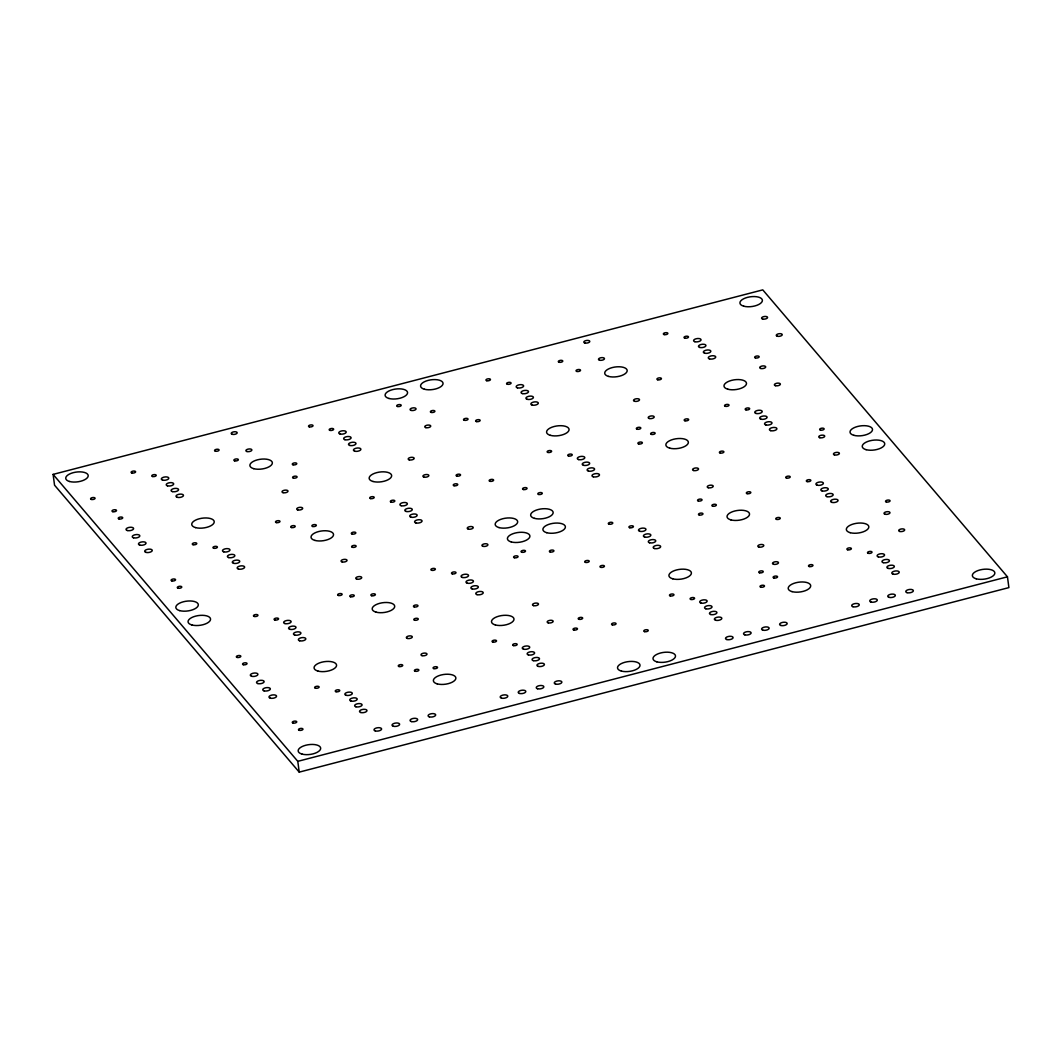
<?xml version="1.0" encoding="UTF-8"?>
<svg xmlns="http://www.w3.org/2000/svg" width="1062" height="1062" viewBox="0 0 1062 1062"><rect width="100%" height="100%" fill="white"/><g stroke="black" fill="none" stroke-linecap="round" stroke-linejoin="round"><path stroke-width="1.5" d="M53.1 474.395L762.768 289.873L1007.453 576.812L1008.9 587.605L299.232 772.127L54.547 485.188L53.1 474.395L297.785 761.335L299.232 772.127M297.785 761.335L1007.453 576.812M899.713 531.451A3.027 1.314 -7.6 0 0 904.625 530.177A3.027 1.314 -7.6 0 0 900.695 529.088A3.027 1.314 -7.6 0 0 899.713 531.451M730.895 519.889A11.337 4.938 -7.6 0 0 749.334 515.097A11.337 4.938 -7.6 0 0 734.612 511.034A11.337 4.938 -7.6 0 0 730.895 519.889M672.777 578.817A11.337 4.938 -7.6 0 0 691.216 574.024A11.337 4.938 -7.6 0 0 676.494 569.962A11.337 4.938 -7.6 0 0 672.777 578.817M792.066 591.627A11.337 4.938 -7.6 0 0 810.505 586.835A11.337 4.938 -7.6 0 0 795.783 582.772A11.337 4.938 -7.6 0 0 792.066 591.627M850.197 532.686A11.337 4.938 -7.6 0 0 868.636 527.894A11.337 4.938 -7.6 0 0 853.914 523.832A11.337 4.938 -7.6 0 0 850.197 532.686M866.114 449.677A11.337 4.938 -7.6 0 0 884.54 444.885A11.337 4.938 -7.6 0 0 869.818 440.823A11.337 4.938 -7.6 0 0 866.114 449.677M546.757 532.712A11.337 4.938 -7.6 0 0 565.196 527.92A11.337 4.938 -7.6 0 0 550.474 523.858A11.337 4.938 -7.6 0 0 546.757 532.712M656.86 661.838A11.337 4.938 -7.6 0 0 675.299 657.046A11.337 4.938 -7.6 0 0 660.577 652.984A11.337 4.938 -7.6 0 0 656.86 661.838M976.217 578.803A11.337 4.938 -7.6 0 0 994.656 574.011A11.337 4.938 -7.6 0 0 979.934 569.949A11.337 4.938 -7.6 0 0 976.217 578.803M608.553 376.413A11.337 4.938 -7.6 0 0 626.992 371.62A11.337 4.938 -7.6 0 0 612.27 367.571A11.337 4.938 -7.6 0 0 608.553 376.413M550.435 435.354A11.337 4.938 -7.6 0 0 568.874 430.561A11.337 4.938 -7.6 0 0 554.152 426.499A11.337 4.938 -7.6 0 0 550.435 435.354M669.724 448.151A11.337 4.938 -7.6 0 0 688.163 443.358A11.337 4.938 -7.6 0 0 673.441 439.296A11.337 4.938 -7.6 0 0 669.724 448.151M727.855 389.223A11.337 4.938 -7.6 0 0 746.294 384.431A11.337 4.938 -7.6 0 0 731.559 380.369A11.337 4.938 -7.6 0 0 727.855 389.223M743.758 306.201A11.337 4.938 -7.6 0 0 762.197 301.409A11.337 4.938 -7.6 0 0 747.475 297.36A11.337 4.938 -7.6 0 0 743.758 306.201M424.415 389.236A11.337 4.938 -7.6 0 0 442.854 384.444A11.337 4.938 -7.6 0 0 428.119 380.395A11.337 4.938 -7.6 0 0 424.415 389.236M534.518 518.362A11.337 4.938 -7.6 0 0 552.957 513.57A11.337 4.938 -7.6 0 0 538.235 509.508A11.337 4.938 -7.6 0 0 534.518 518.362M853.875 435.327A11.337 4.938 -7.6 0 0 872.314 430.535A11.337 4.938 -7.6 0 0 857.592 426.473A11.337 4.938 -7.6 0 0 853.875 435.327M376.067 612.15A11.337 4.938 -7.6 0 0 394.506 607.358A11.337 4.938 -7.6 0 0 379.771 603.296A11.337 4.938 -7.6 0 0 376.067 612.15M317.936 671.078A11.337 4.938 -7.6 0 0 336.375 666.286A11.337 4.938 -7.6 0 0 321.653 662.223A11.337 4.938 -7.6 0 0 317.936 671.078M437.239 683.888A11.337 4.938 -7.6 0 0 455.678 679.096A11.337 4.938 -7.6 0 0 440.942 675.034A11.337 4.938 -7.6 0 0 437.239 683.888M495.357 624.947A11.337 4.938 -7.6 0 0 513.796 620.155A11.337 4.938 -7.6 0 0 499.074 616.093A11.337 4.938 -7.6 0 0 495.357 624.947M511.273 541.939A11.337 4.938 -7.6 0 0 529.712 537.146A11.337 4.938 -7.6 0 0 514.99 533.084A11.337 4.938 -7.6 0 0 511.273 541.939M191.917 624.974A11.337 4.938 -7.6 0 0 210.356 620.181A11.337 4.938 -7.6 0 0 195.634 616.119A11.337 4.938 -7.6 0 0 191.917 624.974M302.033 754.1A11.337 4.938 -7.6 0 0 320.472 749.307A11.337 4.938 -7.6 0 0 305.737 745.245A11.337 4.938 -7.6 0 0 302.033 754.1M621.376 671.065A11.337 4.938 -7.6 0 0 639.815 666.272A11.337 4.938 -7.6 0 0 625.093 662.21A11.337 4.938 -7.6 0 0 621.376 671.065M253.725 468.674A11.337 4.938 -7.6 0 0 272.164 463.882A11.337 4.938 -7.6 0 0 257.429 459.833A11.337 4.938 -7.6 0 0 253.725 468.674M195.594 527.615A11.337 4.938 -7.6 0 0 214.033 522.823A11.337 4.938 -7.6 0 0 199.311 518.76A11.337 4.938 -7.6 0 0 195.594 527.615M314.896 540.412A11.337 4.938 -7.6 0 0 333.335 535.62A11.337 4.938 -7.6 0 0 318.6 531.558A11.337 4.938 -7.6 0 0 314.896 540.412M373.014 481.484A11.337 4.938 -7.6 0 0 391.453 476.692A11.337 4.938 -7.6 0 0 376.731 472.63A11.337 4.938 -7.6 0 0 373.014 481.484M388.931 398.462A11.337 4.938 -7.6 0 0 407.37 393.67A11.337 4.938 -7.6 0 0 392.648 389.621A11.337 4.938 -7.6 0 0 388.931 398.462M69.574 481.498A11.337 4.938 -7.6 0 0 88.013 476.705A11.337 4.938 -7.6 0 0 73.291 472.656A11.337 4.938 -7.6 0 0 69.574 481.498M179.69 610.623A11.337 4.938 -7.6 0 0 198.116 605.831A11.337 4.938 -7.6 0 0 183.394 601.769A11.337 4.938 -7.6 0 0 179.69 610.623M499.034 527.588A11.337 4.938 -7.6 0 0 517.473 522.796A11.337 4.938 -7.6 0 0 502.751 518.734A11.337 4.938 -7.6 0 0 499.034 527.588M237.105 657.431A2.27 0.982 -7.6 0 0 240.795 656.475A2.27 0.982 -7.6 0 0 237.848 655.666A2.27 0.982 -7.6 0 0 237.105 657.431M171.845 580.901A2.27 0.982 -7.6 0 0 175.535 579.945A2.27 0.982 -7.6 0 0 172.588 579.135A2.27 0.982 -7.6 0 0 171.845 580.901M112.798 511.672A2.27 0.982 -7.6 0 0 116.488 510.703A2.27 0.982 -7.6 0 0 113.541 509.893A2.27 0.982 -7.6 0 0 112.798 511.672M293.032 723.023A2.27 0.982 -7.6 0 0 296.723 722.067A2.27 0.982 -7.6 0 0 293.776 721.257A2.27 0.982 -7.6 0 0 293.032 723.023M414.246 606.92A2.27 0.982 -7.6 0 0 417.937 605.964A2.27 0.982 -7.6 0 0 414.99 605.141A2.27 0.982 -7.6 0 0 414.246 606.92M352.106 534.04A2.27 0.982 -7.6 0 0 355.797 533.071A2.27 0.982 -7.6 0 0 352.849 532.261A2.27 0.982 -7.6 0 0 352.106 534.04M293.059 464.798A2.27 0.982 -7.6 0 0 296.749 463.842A2.27 0.982 -7.6 0 0 293.802 463.032A2.27 0.982 -7.6 0 0 293.059 464.798M585.494 562.395A2.27 0.982 -7.6 0 0 589.184 561.44A2.27 0.982 -7.6 0 0 586.237 560.617A2.27 0.982 -7.6 0 0 585.494 562.395M523.34 489.516A2.27 0.982 -7.6 0 0 527.031 488.547A2.27 0.982 -7.6 0 0 524.084 487.737A2.27 0.982 -7.6 0 0 523.34 489.516M464.306 420.273A2.27 0.982 -7.6 0 0 467.997 419.317A2.27 0.982 -7.6 0 0 465.05 418.494A2.27 0.982 -7.6 0 0 464.306 420.273M644.541 631.625A2.27 0.982 -7.6 0 0 648.232 630.669A2.27 0.982 -7.6 0 0 645.284 629.859A2.27 0.982 -7.6 0 0 644.541 631.625M886.332 501.981A2.27 0.982 -7.6 0 0 890.022 501.025A2.27 0.982 -7.6 0 0 887.075 500.202A2.27 0.982 -7.6 0 0 886.332 501.981M820.422 430.07A2.27 0.982 -7.6 0 0 824.112 429.114A2.27 0.982 -7.6 0 0 821.165 428.305A2.27 0.982 -7.6 0 0 820.422 430.07M755.44 357.934A2.27 0.982 -7.6 0 0 759.131 356.965A2.27 0.982 -7.6 0 0 756.184 356.155A2.27 0.982 -7.6 0 0 755.44 357.934M243.317 664.719A2.27 0.982 -7.6 0 0 247.008 663.763A2.27 0.982 -7.6 0 0 244.061 662.953A2.27 0.982 -7.6 0 0 243.317 664.719M178.058 588.189A2.27 0.982 -7.6 0 0 181.748 587.233A2.27 0.982 -7.6 0 0 178.801 586.423A2.27 0.982 -7.6 0 0 178.058 588.189M299.258 730.311A2.27 0.982 -7.6 0 0 302.935 729.355A2.27 0.982 -7.6 0 0 300.002 728.545A2.27 0.982 -7.6 0 0 299.258 730.311M119.024 518.96A2.27 0.982 -7.6 0 0 122.701 517.99A2.27 0.982 -7.6 0 0 119.754 517.181A2.27 0.982 -7.6 0 0 119.024 518.96M293.364 478.073A2.27 0.982 -7.6 0 0 297.055 477.117A2.27 0.982 -7.6 0 0 294.108 476.307A2.27 0.982 -7.6 0 0 293.364 478.073M352.411 547.315A2.27 0.982 -7.6 0 0 356.102 546.346A2.27 0.982 -7.6 0 0 353.155 545.536A2.27 0.982 -7.6 0 0 352.411 547.315M414.565 620.195A2.27 0.982 -7.6 0 0 418.255 619.239A2.27 0.982 -7.6 0 0 415.308 618.429A2.27 0.982 -7.6 0 0 414.565 620.195M600.72 567.334A2.27 0.982 -7.6 0 0 604.411 566.378A2.27 0.982 -7.6 0 0 601.464 565.568A2.27 0.982 -7.6 0 0 600.72 567.334M538.58 494.454A2.27 0.982 -7.6 0 0 542.257 493.498A2.27 0.982 -7.6 0 0 539.323 492.688A2.27 0.982 -7.6 0 0 538.58 494.454M476.426 421.574A2.27 0.982 -7.6 0 0 480.117 420.618A2.27 0.982 -7.6 0 0 477.17 419.795A2.27 0.982 -7.6 0 0 476.426 421.574M720.169 453.023A2.27 0.982 -7.6 0 0 723.859 452.067A2.27 0.982 -7.6 0 0 720.912 451.257A2.27 0.982 -7.6 0 0 720.169 453.023M776.548 519.398A2.27 0.982 -7.6 0 0 780.238 518.442A2.27 0.982 -7.6 0 0 777.291 517.619A2.27 0.982 -7.6 0 0 776.548 519.398M657.71 379.784A2.27 0.982 -7.6 0 0 661.4 378.815A2.27 0.982 -7.6 0 0 658.453 378.006A2.27 0.982 -7.6 0 0 657.71 379.784M350.54 596.764A2.27 0.982 -7.6 0 0 354.23 595.809A2.27 0.982 -7.6 0 0 351.283 594.999A2.27 0.982 -7.6 0 0 350.54 596.764M514.353 557.736A2.27 0.982 -7.6 0 0 518.044 556.78A2.27 0.982 -7.6 0 0 515.097 555.97A2.27 0.982 -7.6 0 0 514.353 557.736M712.642 506.176A2.27 0.982 -7.6 0 0 716.332 505.22A2.27 0.982 -7.6 0 0 713.385 504.41A2.27 0.982 -7.6 0 0 712.642 506.176M415.149 671.237A2.27 0.982 -7.6 0 0 418.84 670.281A2.27 0.982 -7.6 0 0 415.892 669.472A2.27 0.982 -7.6 0 0 415.149 671.237M573.772 629.992A2.27 0.982 -7.6 0 0 577.462 629.036A2.27 0.982 -7.6 0 0 574.515 628.226A2.27 0.982 -7.6 0 0 573.772 629.992M773.866 577.967A2.27 0.982 -7.6 0 0 777.543 577.011A2.27 0.982 -7.6 0 0 774.61 576.201A2.27 0.982 -7.6 0 0 773.866 577.967M291.506 527.535A2.27 0.982 -7.6 0 0 295.183 526.566A2.27 0.982 -7.6 0 0 292.249 525.756A2.27 0.982 -7.6 0 0 291.506 527.535M454.045 485.719A2.27 0.982 -7.6 0 0 457.735 484.75A2.27 0.982 -7.6 0 0 454.788 483.94A2.27 0.982 -7.6 0 0 454.045 485.719M651.418 434.398A2.27 0.982 -7.6 0 0 655.108 433.429A2.27 0.982 -7.6 0 0 652.161 432.619A2.27 0.982 -7.6 0 0 651.418 434.398M433.827 668.609A2.27 0.982 -7.6 0 0 437.517 667.653A2.27 0.982 -7.6 0 0 434.57 666.843A2.27 0.982 -7.6 0 0 433.827 668.609M371.673 595.729A2.27 0.982 -7.6 0 0 375.364 594.773A2.27 0.982 -7.6 0 0 372.417 593.95A2.27 0.982 -7.6 0 0 371.673 595.729M312.64 526.486A2.27 0.982 -7.6 0 0 316.317 525.531A2.27 0.982 -7.6 0 0 313.383 524.721A2.27 0.982 -7.6 0 0 312.64 526.486M234.636 460.842A2.27 0.982 -7.6 0 0 238.326 459.886A2.27 0.982 -7.6 0 0 235.379 459.076A2.27 0.982 -7.6 0 0 234.636 460.842M612.349 624.868A2.27 0.982 -7.6 0 0 616.026 623.912A2.27 0.982 -7.6 0 0 613.093 623.089A2.27 0.982 -7.6 0 0 612.349 624.868M550.196 551.988A2.27 0.982 -7.6 0 0 553.886 551.019A2.27 0.982 -7.6 0 0 550.939 550.209A2.27 0.982 -7.6 0 0 550.196 551.988M489.901 481.285A2.27 0.982 -7.6 0 0 493.591 480.329A2.27 0.982 -7.6 0 0 490.644 479.52A2.27 0.982 -7.6 0 0 489.901 481.285M431.172 412.414A2.27 0.982 -7.6 0 0 434.862 411.459A2.27 0.982 -7.6 0 0 431.915 410.636A2.27 0.982 -7.6 0 0 431.172 412.414M576.812 371.435A2.27 0.982 -7.6 0 0 580.502 370.465A2.27 0.982 -7.6 0 0 577.555 369.656A2.27 0.982 -7.6 0 0 576.812 371.435M638.647 443.943A2.27 0.982 -7.6 0 0 642.337 442.987A2.27 0.982 -7.6 0 0 639.39 442.177A2.27 0.982 -7.6 0 0 638.647 443.943M699.247 515.004A2.27 0.982 -7.6 0 0 702.938 514.048A2.27 0.982 -7.6 0 0 699.991 513.238A2.27 0.982 -7.6 0 0 699.247 515.004M760.777 587.167A2.27 0.982 -7.6 0 0 764.467 586.197A2.27 0.982 -7.6 0 0 761.52 585.388A2.27 0.982 -7.6 0 0 760.777 587.167M338.42 595.463A2.27 0.982 -7.6 0 0 342.11 594.508A2.27 0.982 -7.6 0 0 339.163 593.698A2.27 0.982 -7.6 0 0 338.42 595.463M399.02 666.524A2.27 0.982 -7.6 0 0 402.71 665.569A2.27 0.982 -7.6 0 0 399.763 664.759A2.27 0.982 -7.6 0 0 399.02 666.524M276.279 522.584A2.27 0.982 -7.6 0 0 279.956 521.628A2.27 0.982 -7.6 0 0 277.009 520.818A2.27 0.982 -7.6 0 0 276.279 522.584M215.36 451.164A2.27 0.982 -7.6 0 0 219.051 450.208A2.27 0.982 -7.6 0 0 216.104 449.385A2.27 0.982 -7.6 0 0 215.36 451.164M578.963 619.292A2.27 0.982 -7.6 0 0 582.653 618.336A2.27 0.982 -7.6 0 0 579.706 617.526A2.27 0.982 -7.6 0 0 578.963 619.292M521.787 552.24A2.27 0.982 -7.6 0 0 525.478 551.284A2.27 0.982 -7.6 0 0 522.531 550.474A2.27 0.982 -7.6 0 0 521.787 552.24M456.846 476.081A2.27 0.982 -7.6 0 0 460.523 475.126A2.27 0.982 -7.6 0 0 457.589 474.316A2.27 0.982 -7.6 0 0 456.846 476.081M397.493 406.48A2.27 0.982 -7.6 0 0 401.17 405.525A2.27 0.982 -7.6 0 0 398.223 404.715A2.27 0.982 -7.6 0 0 397.493 406.48M559.063 362.235A2.27 0.982 -7.6 0 0 562.754 361.279A2.27 0.982 -7.6 0 0 559.807 360.469A2.27 0.982 -7.6 0 0 559.063 362.235M637.094 429.207A2.27 0.982 -7.6 0 0 640.784 428.252A2.27 0.982 -7.6 0 0 637.837 427.442A2.27 0.982 -7.6 0 0 637.094 429.207M698.318 500.998A2.27 0.982 -7.6 0 0 702.009 500.043A2.27 0.982 -7.6 0 0 699.062 499.233A2.27 0.982 -7.6 0 0 698.318 500.998M759.529 572.79A2.27 0.982 -7.6 0 0 763.22 571.834A2.27 0.982 -7.6 0 0 760.273 571.024A2.27 0.982 -7.6 0 0 759.529 572.79M809.257 566.537A2.27 0.982 -7.6 0 0 812.948 565.581A2.27 0.982 -7.6 0 0 810.001 564.772A2.27 0.982 -7.6 0 0 809.257 566.537M747.104 493.657A2.27 0.982 -7.6 0 0 750.794 492.702A2.27 0.982 -7.6 0 0 747.847 491.892A2.27 0.982 -7.6 0 0 747.104 493.657M684.963 420.778A2.27 0.982 -7.6 0 0 688.641 419.822A2.27 0.982 -7.6 0 0 685.707 418.999A2.27 0.982 -7.6 0 0 684.963 420.778M91.359 499.432A2.27 0.982 -7.6 0 0 95.049 498.476A2.27 0.982 -7.6 0 0 92.102 497.666A2.27 0.982 -7.6 0 0 91.359 499.432M342.097 561.917A3.027 1.314 -7.6 0 0 347.008 560.63A3.027 1.314 -7.6 0 0 343.079 559.555A3.027 1.314 -7.6 0 0 342.097 561.917M356.779 579.135A3.027 1.314 -7.6 0 0 361.691 577.847A3.027 1.314 -7.6 0 0 357.761 576.772A3.027 1.314 -7.6 0 0 356.779 579.135M468.276 529.102A3.027 1.314 -7.6 0 0 473.187 527.827A3.027 1.314 -7.6 0 0 469.258 526.739A3.027 1.314 -7.6 0 0 468.276 529.102M482.958 546.319A3.027 1.314 -7.6 0 0 487.87 545.045A3.027 1.314 -7.6 0 0 483.94 543.956A3.027 1.314 -7.6 0 0 482.958 546.319M693.592 470.519A3.027 1.314 -7.6 0 0 698.504 469.245A3.027 1.314 -7.6 0 0 694.588 468.156A3.027 1.314 -7.6 0 0 693.592 470.519M708.274 487.737A3.027 1.314 -7.6 0 0 713.186 486.462A3.027 1.314 -7.6 0 0 709.27 485.374A3.027 1.314 -7.6 0 0 708.274 487.737M819.771 437.717A3.027 1.314 -7.6 0 0 824.683 436.429A3.027 1.314 -7.6 0 0 820.767 435.354A3.027 1.314 -7.6 0 0 819.771 437.717M834.453 454.921A3.027 1.314 -7.6 0 0 839.365 453.647A3.027 1.314 -7.6 0 0 835.449 452.571A3.027 1.314 -7.6 0 0 834.453 454.921M407.343 638.435A3.027 1.314 -7.6 0 0 412.268 637.16A3.027 1.314 -7.6 0 0 408.339 636.085A3.027 1.314 -7.6 0 0 407.343 638.435M422.026 655.652A3.027 1.314 -7.6 0 0 426.951 654.378A3.027 1.314 -7.6 0 0 423.021 653.289A3.027 1.314 -7.6 0 0 422.026 655.652M533.536 605.632A3.027 1.314 -7.6 0 0 538.447 604.358A3.027 1.314 -7.6 0 0 534.518 603.269A3.027 1.314 -7.6 0 0 533.536 605.632M548.204 622.85A3.027 1.314 -7.6 0 0 553.129 621.575A3.027 1.314 -7.6 0 0 549.2 620.487A3.027 1.314 -7.6 0 0 548.204 622.85M758.852 547.049A3.027 1.314 -7.6 0 0 763.764 545.762A3.027 1.314 -7.6 0 0 759.834 544.687A3.027 1.314 -7.6 0 0 758.852 547.049M773.534 564.267A3.027 1.314 -7.6 0 0 778.446 562.979A3.027 1.314 -7.6 0 0 774.517 561.904A3.027 1.314 -7.6 0 0 773.534 564.267M885.031 514.234A3.027 1.314 -7.6 0 0 889.943 512.959A3.027 1.314 -7.6 0 0 886.027 511.871A3.027 1.314 -7.6 0 0 885.031 514.234M232.233 434.305A3.027 1.314 -7.6 0 0 237.145 433.03A3.027 1.314 -7.6 0 0 233.228 431.942A3.027 1.314 -7.6 0 0 232.233 434.305M246.915 451.523A3.027 1.314 -7.6 0 0 251.827 450.235A3.027 1.314 -7.6 0 0 247.897 449.16A3.027 1.314 -7.6 0 0 246.915 451.523M411.1 410.41A3.027 1.314 -7.6 0 0 416.012 409.135A3.027 1.314 -7.6 0 0 412.083 408.047A3.027 1.314 -7.6 0 0 411.1 410.41M425.782 427.628A3.027 1.314 -7.6 0 0 430.694 426.34A3.027 1.314 -7.6 0 0 426.765 425.265A3.027 1.314 -7.6 0 0 425.782 427.628M584.83 342.973A3.027 1.314 -7.6 0 0 589.742 341.698A3.027 1.314 -7.6 0 0 585.826 340.61A3.027 1.314 -7.6 0 0 584.83 342.973M599.512 360.191A3.027 1.314 -7.6 0 0 604.424 358.916A3.027 1.314 -7.6 0 0 600.495 357.828A3.027 1.314 -7.6 0 0 599.512 360.191M762.596 319.012A3.027 1.314 -7.6 0 0 767.521 317.737A3.027 1.314 -7.6 0 0 763.591 316.649A3.027 1.314 -7.6 0 0 762.596 319.012M777.278 336.229A3.027 1.314 -7.6 0 0 782.19 334.955A3.027 1.314 -7.6 0 0 778.273 333.866A3.027 1.314 -7.6 0 0 777.278 336.229M283.05 492.675A3.027 1.314 -7.6 0 0 287.961 491.401A3.027 1.314 -7.6 0 0 284.045 490.312A3.027 1.314 -7.6 0 0 283.05 492.675M297.732 509.893A3.027 1.314 -7.6 0 0 302.643 508.618A3.027 1.314 -7.6 0 0 298.714 507.53A3.027 1.314 -7.6 0 0 297.732 509.893M409.228 459.873A3.027 1.314 -7.6 0 0 414.14 458.585A3.027 1.314 -7.6 0 0 410.224 457.51A3.027 1.314 -7.6 0 0 409.228 459.873M423.911 477.077A3.027 1.314 -7.6 0 0 428.822 475.803A3.027 1.314 -7.6 0 0 424.906 474.727A3.027 1.314 -7.6 0 0 423.911 477.077M634.545 401.277A3.027 1.314 -7.6 0 0 639.47 400.002A3.027 1.314 -7.6 0 0 635.541 398.914A3.027 1.314 -7.6 0 0 634.545 401.277M649.227 418.494A3.027 1.314 -7.6 0 0 654.152 417.22A3.027 1.314 -7.6 0 0 650.223 416.131A3.027 1.314 -7.6 0 0 649.227 418.494M760.724 368.474A3.027 1.314 -7.6 0 0 765.649 367.2A3.027 1.314 -7.6 0 0 761.719 366.111A3.027 1.314 -7.6 0 0 760.724 368.474M775.406 385.692A3.027 1.314 -7.6 0 0 780.331 384.404A3.027 1.314 -7.6 0 0 776.402 383.329A3.027 1.314 -7.6 0 0 775.406 385.692M429.38 716.877A3.836 1.673 -7.6 0 0 435.619 715.257A3.836 1.673 -7.6 0 0 430.641 713.876A3.836 1.673 -7.6 0 0 429.38 716.877M411.352 721.563A3.836 1.673 -7.6 0 0 417.605 719.943A3.836 1.673 -7.6 0 0 412.614 718.562A3.836 1.673 -7.6 0 0 411.352 721.563M393.325 726.249A3.836 1.673 -7.6 0 0 399.577 724.629A3.836 1.673 -7.6 0 0 394.586 723.249A3.836 1.673 -7.6 0 0 393.325 726.249M375.298 730.935A3.836 1.673 -7.6 0 0 381.55 729.315A3.836 1.673 -7.6 0 0 376.559 727.935A3.836 1.673 -7.6 0 0 375.298 730.935M555.559 684.074A3.836 1.673 -7.6 0 0 561.811 682.441A3.836 1.673 -7.6 0 0 556.82 681.074A3.836 1.673 -7.6 0 0 555.559 684.074M537.531 688.76A3.836 1.673 -7.6 0 0 543.784 687.127A3.836 1.673 -7.6 0 0 538.792 685.76A3.836 1.673 -7.6 0 0 537.531 688.76M519.504 693.446A3.836 1.673 -7.6 0 0 525.756 691.813A3.836 1.673 -7.6 0 0 520.765 690.446A3.836 1.673 -7.6 0 0 519.504 693.446M501.49 698.132A3.836 1.673 -7.6 0 0 507.729 696.513A3.836 1.673 -7.6 0 0 502.738 695.132A3.836 1.673 -7.6 0 0 501.49 698.132M780.875 625.478A3.836 1.673 -7.6 0 0 787.128 623.859A3.836 1.673 -7.6 0 0 782.136 622.491A3.836 1.673 -7.6 0 0 780.875 625.478M762.861 630.164A3.836 1.673 -7.6 0 0 769.1 628.545A3.836 1.673 -7.6 0 0 764.109 627.177A3.836 1.673 -7.6 0 0 762.861 630.164M744.834 634.864A3.836 1.673 -7.6 0 0 751.073 633.231A3.836 1.673 -7.6 0 0 746.082 631.863A3.836 1.673 -7.6 0 0 744.834 634.864M726.806 639.55A3.836 1.673 -7.6 0 0 733.046 637.917A3.836 1.673 -7.6 0 0 728.067 636.55A3.836 1.673 -7.6 0 0 726.806 639.55M907.067 592.676A3.836 1.673 -7.6 0 0 913.307 591.056A3.836 1.673 -7.6 0 0 908.315 589.675A3.836 1.673 -7.6 0 0 907.067 592.676M889.04 597.362A3.836 1.673 -7.6 0 0 895.279 595.742A3.836 1.673 -7.6 0 0 890.288 594.362A3.836 1.673 -7.6 0 0 889.04 597.362M871.013 602.048A3.836 1.673 -7.6 0 0 877.252 600.428A3.836 1.673 -7.6 0 0 872.274 599.048A3.836 1.673 -7.6 0 0 871.013 602.048M852.985 606.734A3.836 1.673 -7.6 0 0 859.224 605.114A3.836 1.673 -7.6 0 0 854.246 603.734A3.836 1.673 -7.6 0 0 852.985 606.734M257.827 683.57A3.836 1.673 -7.6 0 0 264.08 681.95A3.836 1.673 -7.6 0 0 259.088 680.569A3.836 1.673 -7.6 0 0 257.827 683.57M251.614 676.282A3.836 1.673 -7.6 0 0 257.867 674.662A3.836 1.673 -7.6 0 0 252.875 673.281A3.836 1.673 -7.6 0 0 251.614 676.282M270.266 698.146A3.836 1.673 -7.6 0 0 276.505 696.526A3.836 1.673 -7.6 0 0 271.514 695.145A3.836 1.673 -7.6 0 0 270.266 698.146M264.053 690.858A3.836 1.673 -7.6 0 0 270.292 689.238A3.836 1.673 -7.6 0 0 265.301 687.857A3.836 1.673 -7.6 0 0 264.053 690.858M133.533 537.81A3.836 1.673 -7.6 0 0 139.772 536.177A3.836 1.673 -7.6 0 0 134.794 534.81A3.836 1.673 -7.6 0 0 133.533 537.81M127.321 530.522A3.836 1.673 -7.6 0 0 133.56 528.889A3.836 1.673 -7.6 0 0 128.568 527.522A3.836 1.673 -7.6 0 0 127.321 530.522M145.959 552.386A3.836 1.673 -7.6 0 0 152.211 550.753A3.836 1.673 -7.6 0 0 147.22 549.386A3.836 1.673 -7.6 0 0 145.959 552.386M139.746 545.098A3.836 1.673 -7.6 0 0 145.985 543.465A3.836 1.673 -7.6 0 0 141.007 542.098A3.836 1.673 -7.6 0 0 139.746 545.098M826.979 496.658A3.783 1.646 -7.6 0 0 833.126 495.065A3.783 1.646 -7.6 0 0 828.214 493.711A3.783 1.646 -7.6 0 0 826.979 496.658M888.151 568.396A3.783 1.646 -7.6 0 0 894.297 566.803A3.783 1.646 -7.6 0 0 889.385 565.449A3.783 1.646 -7.6 0 0 888.151 568.396M649.559 542.788A3.783 1.646 -7.6 0 0 655.705 541.195A3.783 1.646 -7.6 0 0 650.794 539.841A3.783 1.646 -7.6 0 0 649.559 542.788M710.73 614.526A3.783 1.646 -7.6 0 0 716.877 612.933A3.783 1.646 -7.6 0 0 711.965 611.579A3.783 1.646 -7.6 0 0 710.73 614.526M822.081 490.923A3.783 1.646 -7.6 0 0 828.227 489.317A3.783 1.646 -7.6 0 0 823.329 487.976A3.783 1.646 -7.6 0 0 822.081 490.923M883.252 562.661A3.783 1.646 -7.6 0 0 889.398 561.055A3.783 1.646 -7.6 0 0 884.5 559.701A3.783 1.646 -7.6 0 0 883.252 562.661M644.661 537.053A3.783 1.646 -7.6 0 0 650.807 535.447A3.783 1.646 -7.6 0 0 645.908 534.106A3.783 1.646 -7.6 0 0 644.661 537.053M705.832 608.792A3.783 1.646 -7.6 0 0 711.978 607.185A3.783 1.646 -7.6 0 0 707.08 605.831A3.783 1.646 -7.6 0 0 705.832 608.792M831.878 502.392A3.783 1.646 -7.6 0 0 838.024 500.799A3.783 1.646 -7.6 0 0 833.112 499.445A3.783 1.646 -7.6 0 0 831.878 502.392M893.049 574.13A3.783 1.646 -7.6 0 0 899.195 572.537A3.783 1.646 -7.6 0 0 894.284 571.183A3.783 1.646 -7.6 0 0 893.049 574.13M654.457 548.523A3.783 1.646 -7.6 0 0 660.604 546.93A3.783 1.646 -7.6 0 0 655.692 545.576A3.783 1.646 -7.6 0 0 654.457 548.523M715.629 620.261A3.783 1.646 -7.6 0 0 721.775 618.668A3.783 1.646 -7.6 0 0 716.863 617.314A3.783 1.646 -7.6 0 0 715.629 620.261M817.196 485.188A3.783 1.646 -7.6 0 0 823.342 483.582A3.783 1.646 -7.6 0 0 818.43 482.228A3.783 1.646 -7.6 0 0 817.196 485.188M878.367 556.913A3.783 1.646 -7.6 0 0 884.513 555.32A3.783 1.646 -7.6 0 0 879.601 553.966A3.783 1.646 -7.6 0 0 878.367 556.913M639.775 531.319A3.783 1.646 -7.6 0 0 645.922 529.712A3.783 1.646 -7.6 0 0 641.01 528.358A3.783 1.646 -7.6 0 0 639.775 531.319M700.947 603.043A3.783 1.646 -7.6 0 0 707.093 601.45A3.783 1.646 -7.6 0 0 702.181 600.096A3.783 1.646 -7.6 0 0 700.947 603.043M786.491 478.046A2.27 0.982 -7.6 0 0 790.181 477.09A2.27 0.982 -7.6 0 0 787.234 476.28A2.27 0.982 -7.6 0 0 786.491 478.046M807.12 481.59A2.27 0.982 -7.6 0 0 810.81 480.635A2.27 0.982 -7.6 0 0 807.863 479.812A2.27 0.982 -7.6 0 0 807.12 481.59M847.662 549.784A2.27 0.982 -7.6 0 0 851.352 548.828A2.27 0.982 -7.6 0 0 848.405 548.019A2.27 0.982 -7.6 0 0 847.662 549.784M868.291 553.329A2.27 0.982 -7.6 0 0 871.982 552.359A2.27 0.982 -7.6 0 0 869.035 551.55A2.27 0.982 -7.6 0 0 868.291 553.329M609.07 524.177A2.27 0.982 -7.6 0 0 612.761 523.221A2.27 0.982 -7.6 0 0 609.814 522.411A2.27 0.982 -7.6 0 0 609.07 524.177M629.7 527.721A2.27 0.982 -7.6 0 0 633.39 526.765A2.27 0.982 -7.6 0 0 630.443 525.942A2.27 0.982 -7.6 0 0 629.7 527.721M670.241 595.915A2.27 0.982 -7.6 0 0 673.932 594.959A2.27 0.982 -7.6 0 0 670.985 594.149A2.27 0.982 -7.6 0 0 670.241 595.915M690.871 599.459A2.27 0.982 -7.6 0 0 694.561 598.49A2.27 0.982 -7.6 0 0 691.614 597.68A2.27 0.982 -7.6 0 0 690.871 599.459M704.637 353.195A3.783 1.646 -7.6 0 0 710.783 351.588A3.783 1.646 -7.6 0 0 705.872 350.234A3.783 1.646 -7.6 0 0 704.637 353.195M765.808 424.919A3.783 1.646 -7.6 0 0 771.955 423.326A3.783 1.646 -7.6 0 0 767.043 421.972A3.783 1.646 -7.6 0 0 765.808 424.919M527.217 399.325A3.783 1.646 -7.6 0 0 533.363 397.719A3.783 1.646 -7.6 0 0 528.451 396.365A3.783 1.646 -7.6 0 0 527.217 399.325M588.388 471.05A3.783 1.646 -7.6 0 0 594.534 469.457A3.783 1.646 -7.6 0 0 589.622 468.103A3.783 1.646 -7.6 0 0 588.388 471.05M699.739 347.447A3.783 1.646 -7.6 0 0 705.885 345.854A3.783 1.646 -7.6 0 0 700.973 344.5A3.783 1.646 -7.6 0 0 699.739 347.447M760.91 419.185A3.783 1.646 -7.6 0 0 767.056 417.592A3.783 1.646 -7.6 0 0 762.158 416.238A3.783 1.646 -7.6 0 0 760.91 419.185M522.318 393.577A3.783 1.646 -7.6 0 0 528.464 391.984A3.783 1.646 -7.6 0 0 523.566 390.63A3.783 1.646 -7.6 0 0 522.318 393.577M583.489 465.315A3.783 1.646 -7.6 0 0 589.636 463.722A3.783 1.646 -7.6 0 0 584.737 462.368A3.783 1.646 -7.6 0 0 583.489 465.315M709.535 358.929A3.783 1.646 -7.6 0 0 715.669 357.336A3.783 1.646 -7.6 0 0 710.77 355.982A3.783 1.646 -7.6 0 0 709.535 358.929M770.707 430.668A3.783 1.646 -7.6 0 0 776.853 429.061A3.783 1.646 -7.6 0 0 771.941 427.707A3.783 1.646 -7.6 0 0 770.707 430.668M532.115 405.06A3.783 1.646 -7.6 0 0 538.261 403.467A3.783 1.646 -7.6 0 0 533.35 402.113A3.783 1.646 -7.6 0 0 532.115 405.06M593.286 476.798A3.783 1.646 -7.6 0 0 599.433 475.192A3.783 1.646 -7.6 0 0 594.521 473.838A3.783 1.646 -7.6 0 0 593.286 476.798M694.853 341.712A3.783 1.646 -7.6 0 0 701 340.119A3.783 1.646 -7.6 0 0 696.088 338.765A3.783 1.646 -7.6 0 0 694.853 341.712M756.025 413.45A3.783 1.646 -7.6 0 0 762.171 411.844A3.783 1.646 -7.6 0 0 757.259 410.49A3.783 1.646 -7.6 0 0 756.025 413.45M517.433 387.842A3.783 1.646 -7.6 0 0 523.579 386.249A3.783 1.646 -7.6 0 0 518.668 384.895A3.783 1.646 -7.6 0 0 517.433 387.842M578.604 459.58A3.783 1.646 -7.6 0 0 584.75 457.974A3.783 1.646 -7.6 0 0 579.839 456.62A3.783 1.646 -7.6 0 0 578.604 459.58M664.148 334.583A2.27 0.982 -7.6 0 0 667.825 333.627A2.27 0.982 -7.6 0 0 664.892 332.804A2.27 0.982 -7.6 0 0 664.148 334.583M684.778 338.114A2.27 0.982 -7.6 0 0 688.468 337.158A2.27 0.982 -7.6 0 0 685.521 336.349A2.27 0.982 -7.6 0 0 684.778 338.114M725.319 406.308A2.27 0.982 -7.6 0 0 728.997 405.352A2.27 0.982 -7.6 0 0 726.063 404.542A2.27 0.982 -7.6 0 0 725.319 406.308M745.949 409.852A2.27 0.982 -7.6 0 0 749.639 408.897A2.27 0.982 -7.6 0 0 746.692 408.087A2.27 0.982 -7.6 0 0 745.949 409.852M486.728 380.714A2.27 0.982 -7.6 0 0 490.418 379.758A2.27 0.982 -7.6 0 0 487.471 378.935A2.27 0.982 -7.6 0 0 486.728 380.714M507.357 384.245A2.27 0.982 -7.6 0 0 511.048 383.289A2.27 0.982 -7.6 0 0 508.101 382.479A2.27 0.982 -7.6 0 0 507.357 384.245M547.899 452.439A2.27 0.982 -7.6 0 0 551.59 451.483A2.27 0.982 -7.6 0 0 548.642 450.673A2.27 0.982 -7.6 0 0 547.899 452.439M568.528 455.983A2.27 0.982 -7.6 0 0 572.219 455.027A2.27 0.982 -7.6 0 0 569.272 454.217A2.27 0.982 -7.6 0 0 568.528 455.983M472.139 588.919A3.783 1.646 -7.6 0 0 478.285 587.326A3.783 1.646 -7.6 0 0 473.387 585.972A3.783 1.646 -7.6 0 0 472.139 588.919M533.31 660.657A3.783 1.646 -7.6 0 0 539.456 659.064A3.783 1.646 -7.6 0 0 534.558 657.71A3.783 1.646 -7.6 0 0 533.31 660.657M294.718 635.049A3.783 1.646 -7.6 0 0 300.865 633.456A3.783 1.646 -7.6 0 0 295.966 632.102A3.783 1.646 -7.6 0 0 294.718 635.049M355.889 706.788A3.783 1.646 -7.6 0 0 362.036 705.195A3.783 1.646 -7.6 0 0 357.137 703.841A3.783 1.646 -7.6 0 0 355.889 706.788M467.253 583.184A3.783 1.646 -7.6 0 0 473.4 581.578A3.783 1.646 -7.6 0 0 468.488 580.237A3.783 1.646 -7.6 0 0 467.253 583.184M528.425 654.922A3.783 1.646 -7.6 0 0 534.571 653.316A3.783 1.646 -7.6 0 0 529.659 651.962A3.783 1.646 -7.6 0 0 528.425 654.922M289.833 629.315A3.783 1.646 -7.6 0 0 295.979 627.708A3.783 1.646 -7.6 0 0 291.068 626.368A3.783 1.646 -7.6 0 0 289.833 629.315M351.004 701.053A3.783 1.646 -7.6 0 0 357.151 699.446A3.783 1.646 -7.6 0 0 352.239 698.092A3.783 1.646 -7.6 0 0 351.004 701.053M477.037 594.654A3.783 1.646 -7.6 0 0 483.183 593.061A3.783 1.646 -7.6 0 0 478.272 591.707A3.783 1.646 -7.6 0 0 477.037 594.654M538.208 666.392A3.783 1.646 -7.6 0 0 544.355 664.799A3.783 1.646 -7.6 0 0 539.443 663.445A3.783 1.646 -7.6 0 0 538.208 666.392M299.617 640.784A3.783 1.646 -7.6 0 0 305.763 639.191A3.783 1.646 -7.6 0 0 300.851 637.837A3.783 1.646 -7.6 0 0 299.617 640.784M360.788 712.522A3.783 1.646 -7.6 0 0 366.934 710.929A3.783 1.646 -7.6 0 0 362.023 709.575A3.783 1.646 -7.6 0 0 360.788 712.522M462.355 577.449A3.783 1.646 -7.6 0 0 468.501 575.843A3.783 1.646 -7.6 0 0 463.59 574.489A3.783 1.646 -7.6 0 0 462.355 577.449M523.526 649.174A3.783 1.646 -7.6 0 0 529.673 647.581A3.783 1.646 -7.6 0 0 524.761 646.227A3.783 1.646 -7.6 0 0 523.526 649.174M284.935 623.58A3.783 1.646 -7.6 0 0 291.081 621.974A3.783 1.646 -7.6 0 0 286.169 620.62A3.783 1.646 -7.6 0 0 284.935 623.58M346.106 695.305A3.783 1.646 -7.6 0 0 352.252 693.712A3.783 1.646 -7.6 0 0 347.34 692.358A3.783 1.646 -7.6 0 0 346.106 695.305M431.65 570.307A2.27 0.982 -7.6 0 0 435.34 569.351A2.27 0.982 -7.6 0 0 432.393 568.542A2.27 0.982 -7.6 0 0 431.65 570.307M452.293 573.852A2.27 0.982 -7.6 0 0 455.97 572.896A2.27 0.982 -7.6 0 0 453.023 572.073A2.27 0.982 -7.6 0 0 452.293 573.852M492.821 642.045A2.27 0.982 -7.6 0 0 496.512 641.09A2.27 0.982 -7.6 0 0 493.564 640.28A2.27 0.982 -7.6 0 0 492.821 642.045M513.464 645.59A2.27 0.982 -7.6 0 0 517.141 644.621A2.27 0.982 -7.6 0 0 514.194 643.811A2.27 0.982 -7.6 0 0 513.464 645.59M254.23 616.438A2.27 0.982 -7.6 0 0 257.92 615.482A2.27 0.982 -7.6 0 0 254.973 614.672A2.27 0.982 -7.6 0 0 254.23 616.438M274.872 619.982A2.27 0.982 -7.6 0 0 278.549 619.027A2.27 0.982 -7.6 0 0 275.616 618.203A2.27 0.982 -7.6 0 0 274.872 619.982M315.401 688.176A2.27 0.982 -7.6 0 0 319.091 687.22A2.27 0.982 -7.6 0 0 316.144 686.41A2.27 0.982 -7.6 0 0 315.401 688.176M336.043 691.72A2.27 0.982 -7.6 0 0 339.721 690.751A2.27 0.982 -7.6 0 0 336.787 689.942A2.27 0.982 -7.6 0 0 336.043 691.72M349.796 445.456A3.783 1.646 -7.6 0 0 355.943 443.85A3.783 1.646 -7.6 0 0 351.031 442.496A3.783 1.646 -7.6 0 0 349.796 445.456M410.967 517.181A3.783 1.646 -7.6 0 0 417.114 515.588A3.783 1.646 -7.6 0 0 412.202 514.234A3.783 1.646 -7.6 0 0 410.967 517.181M172.376 491.587A3.783 1.646 -7.6 0 0 178.522 489.98A3.783 1.646 -7.6 0 0 173.624 488.626A3.783 1.646 -7.6 0 0 172.376 491.587M233.547 563.311A3.783 1.646 -7.6 0 0 239.693 561.718A3.783 1.646 -7.6 0 0 234.795 560.364A3.783 1.646 -7.6 0 0 233.547 563.311M344.911 439.708A3.783 1.646 -7.6 0 0 351.057 438.115A3.783 1.646 -7.6 0 0 346.146 436.761A3.783 1.646 -7.6 0 0 344.911 439.708M406.082 511.446A3.783 1.646 -7.6 0 0 412.229 509.853A3.783 1.646 -7.6 0 0 407.317 508.499A3.783 1.646 -7.6 0 0 406.082 511.446M167.491 485.838A3.783 1.646 -7.6 0 0 173.637 484.245A3.783 1.646 -7.6 0 0 168.725 482.891A3.783 1.646 -7.6 0 0 167.491 485.838M228.662 557.577A3.783 1.646 -7.6 0 0 234.808 555.984A3.783 1.646 -7.6 0 0 229.896 554.63A3.783 1.646 -7.6 0 0 228.662 557.577M354.695 451.191A3.783 1.646 -7.6 0 0 360.841 449.598A3.783 1.646 -7.6 0 0 355.929 448.244A3.783 1.646 -7.6 0 0 354.695 451.191M415.866 522.929A3.783 1.646 -7.6 0 0 422.012 521.323A3.783 1.646 -7.6 0 0 417.1 519.968A3.783 1.646 -7.6 0 0 415.866 522.929M177.274 497.321A3.783 1.646 -7.6 0 0 183.421 495.728A3.783 1.646 -7.6 0 0 178.509 494.374A3.783 1.646 -7.6 0 0 177.274 497.321M238.446 569.059A3.783 1.646 -7.6 0 0 244.592 567.453A3.783 1.646 -7.6 0 0 239.68 566.099A3.783 1.646 -7.6 0 0 238.446 569.059M340.013 433.973A3.783 1.646 -7.6 0 0 346.159 432.38A3.783 1.646 -7.6 0 0 341.247 431.026A3.783 1.646 -7.6 0 0 340.013 433.973M401.184 505.711A3.783 1.646 -7.6 0 0 407.33 504.105A3.783 1.646 -7.6 0 0 402.418 502.751A3.783 1.646 -7.6 0 0 401.184 505.711M162.592 480.104A3.783 1.646 -7.6 0 0 168.739 478.511A3.783 1.646 -7.6 0 0 163.827 477.157A3.783 1.646 -7.6 0 0 162.592 480.104M223.763 551.842A3.783 1.646 -7.6 0 0 229.91 550.235A3.783 1.646 -7.6 0 0 224.998 548.881A3.783 1.646 -7.6 0 0 223.763 551.842M309.308 426.844A2.27 0.982 -7.6 0 0 312.998 425.889A2.27 0.982 -7.6 0 0 310.051 425.065A2.27 0.982 -7.6 0 0 309.308 426.844M329.937 430.375A2.27 0.982 -7.6 0 0 333.627 429.42A2.27 0.982 -7.6 0 0 330.68 428.61A2.27 0.982 -7.6 0 0 329.937 430.375M370.479 498.569A2.27 0.982 -7.6 0 0 374.169 497.613A2.27 0.982 -7.6 0 0 371.222 496.804A2.27 0.982 -7.6 0 0 370.479 498.569M391.108 502.114A2.27 0.982 -7.6 0 0 394.798 501.158A2.27 0.982 -7.6 0 0 391.851 500.348A2.27 0.982 -7.6 0 0 391.108 502.114M131.887 472.975A2.27 0.982 -7.6 0 0 135.578 472.019A2.27 0.982 -7.6 0 0 132.631 471.196A2.27 0.982 -7.6 0 0 131.887 472.975M152.53 476.506A2.27 0.982 -7.6 0 0 156.207 475.55A2.27 0.982 -7.6 0 0 153.273 474.741A2.27 0.982 -7.6 0 0 152.53 476.506M193.058 544.7A2.27 0.982 -7.6 0 0 196.749 543.744A2.27 0.982 -7.6 0 0 193.802 542.934A2.27 0.982 -7.6 0 0 193.058 544.7M213.701 548.244A2.27 0.982 -7.6 0 0 217.378 547.288A2.27 0.982 -7.6 0 0 214.444 546.479A2.27 0.982 -7.6 0 0 213.701 548.244"/></g></svg>
